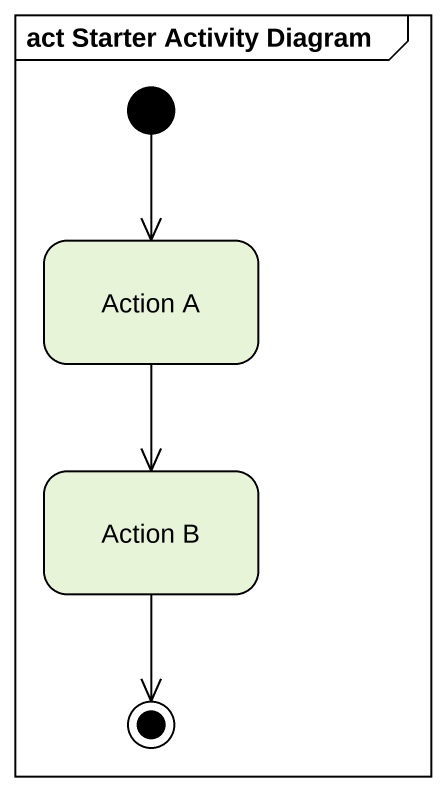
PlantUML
@startuml
mainframe act Starter Activity Diagram
hide empty description
state "Action A" as Action_A
state "Action B" as Action_B
[*] --> Action_A
Action_A --> Action_B
Action_B --> [*]
@enduml
